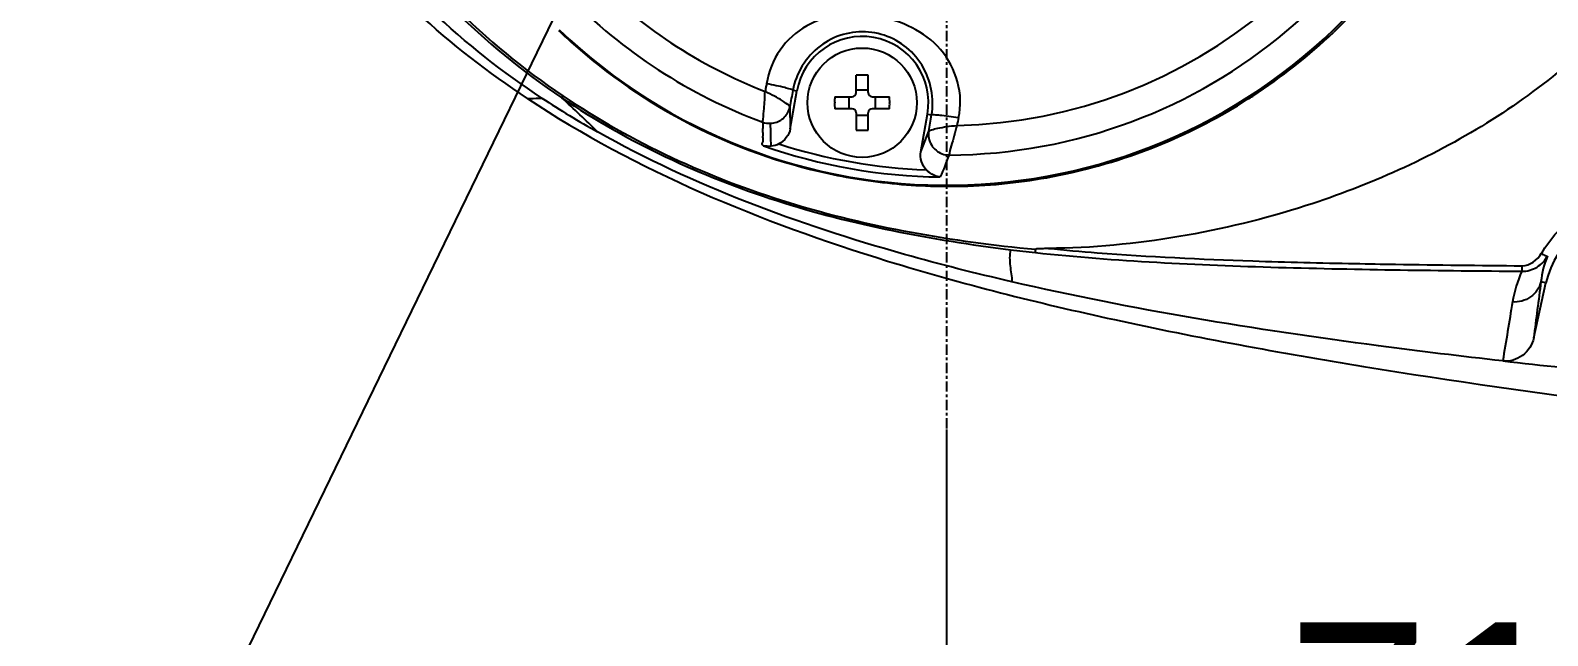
# Model space of a CAD drawing. Header units: millimetres. Extents: x 4086 to 8300, y 123 to 1549.
# Drawn here: x 6614.8 to 6670.4, y 1361 to 1383.2 of the extents above; entities that cross this region are included whole.
import ezdxf
from ezdxf import colors
from ezdxf.entities.mleader import LeaderData, LeaderLine
from ezdxf.math import Vec2, Vec3

# ---------------------------------------------------------------- set-up
doc = ezdxf.new("R2010")
doc.units = ezdxf.units.MM
doc.linetypes.add('ACAD_ISO03W100', pattern=[30, 12, -18])
doc.linetypes.add('CENTER', pattern=[0.6, 0.375, -0.075, 0.075, -0.075])
for name, color, linetype in [('00_COMPONENTS', 7, 'Continuous'), ('03_ALL_AXES', 7, 'Continuous'), ('51__DRAFT_DIMS', 7, 'Continuous'), ('尺寸标注', 7, 'Continuous')]:
    doc.layers.add(name, color=color, linetype=linetype)
doc.styles.add('思源黑', font='SourceHanSansCN-Normal.ttf')
doc.dimstyles.new('尺寸标注_细节_1_2比例', dxfattribs={"dimtxt": 7, "dimasz": 6, "dimexe": 2, "dimexo": 1.5, "dimgap": 1, "dimtad": 1, "dimlfac": 2, "dimdsep": 46, "dimtxsty": '思源黑', "dimcen": 0.09, "dimadec": 0, "dimazin": 0, "dimtp": 0.01, "dimtm": 0.01, "dimtfac": 1, "dimtofl": 0, "dimtmove": 0, "dimatfit": 3, "dimfxl": 1, "dimtolj": 1, "dimarcsym": 0})

# ---------------------------------------------------------------- blocks, each defined once
blk = doc.blocks.new('*D1617')
at = {"layer": '51__DRAFT_DIMS', "color": 0, "linetype": 'Continuous', "lineweight": -2}
for p, q in [((6683.846, 1369.532), (6683.846, 1351.535)), ((6648.346, 1368.579), (6648.346, 1351.535)), ((6654.346, 1353.535), (6677.846, 1353.535))]:
    blk.add_line(p, q, dxfattribs=at)
at = {"layer": '51__DRAFT_DIMS', "color": 0}
for points in [[(6654.346, 1354.535), (6654.346, 1352.535), (6648.346, 1353.535)], [(6677.846, 1352.535), (6677.846, 1354.535), (6683.846, 1353.535)]]:
    blk.add_solid(points, dxfattribs=at)
at = {"layer": 'Defpoints', "color": 0}
for p in [(6683.846, 1371.032), (6648.346, 1370.079), (6683.846, 1353.535)]:
    blk.add_point(p, dxfattribs=at)
at = {"layer": '51__DRAFT_DIMS', "color": 0, "insert": (6666.027, 1361.535), "char_height": 7, "attachment_point": 2, "style": '思源黑'}
blk.add_mtext('\\A1;71', dxfattribs=at)
blk = doc.blocks.new('*D1619')
at = {"layer": '51__DRAFT_DIMS', "color": 0, "linetype": 'Continuous', "lineweight": -2}
for p, q in [((6719.846, 1368.768), (6719.846, 1335.983)), ((6648.346, 1368.579), (6648.346, 1335.983)), ((6654.346, 1337.983), (6713.846, 1337.983))]:
    blk.add_line(p, q, dxfattribs=at)
at = {"layer": '51__DRAFT_DIMS', "color": 0}
for points in [[(6654.346, 1338.983), (6654.346, 1336.983), (6648.346, 1337.983)], [(6713.846, 1336.983), (6713.846, 1338.983), (6719.846, 1337.983)]]:
    blk.add_solid(points, dxfattribs=at)
at = {"layer": 'Defpoints', "color": 0}
for p in [(6648.346, 1370.079), (6719.846, 1370.268), (6719.846, 1337.983)]:
    blk.add_point(p, dxfattribs=at)
at = {"layer": '51__DRAFT_DIMS', "color": 0, "insert": (6684.198, 1346.244), "char_height": 7, "attachment_point": 2, "style": '思源黑'}
blk.add_mtext('\\A1;143', dxfattribs=at)

msp = doc.modelspace()

# ---------------------------------------------------------------- linework, layer by layer
at = {"linetype": 'ACAD_ISO03W100'}
msp.add_lwpolyline([(6629.672, 1362.6411, 0, 0, 0), (6639.3328, 1381.8934, 1.5, 0, 0), (6640.9888, 1385.4313, 0, 0, 0)], format="xyseb", dxfattribs=at)
at = {"layer": '00_COMPONENTS', "color": 7, "linetype": 'Continuous'}
for p, q in [((6662.5665, 1383.1602), (6662.5283, 1383.1238)), ((6645.0441, 1380.9082), (6645.0441, 1381.542)), ((6645.4841, 1380.9082), (6645.4841, 1381.542)), ((6642.6326, 1379.5858), (6642.8748, 1380.9595)), ((6642.8748, 1380.9595), (6642.7235, 1380.9862)), ((6645.0441, 1381.0118), (6645.4841, 1381.0118)), ((6642.6165, 1380.3905), (6642.6326, 1379.5858)), ((6644.2603, 1380.7582), (6644.8941, 1380.7582)), ((6644.7905, 1380.3182), (6644.7905, 1380.7582)), ((6645.6341, 1380.7582), (6646.2678, 1380.7582)), ((6645.7376, 1380.7582), (6645.7376, 1380.3182)), ((6641.6219, 1379.8273), (6641.6239, 1379.7245)), ((6644.8941, 1380.3182), (6644.2603, 1380.3182)), ((6645.0441, 1380.1682), (6645.0441, 1379.5345)), ((6645.4841, 1380.0646), (6645.0441, 1380.0646)), ((6645.4841, 1379.5345), (6645.4841, 1380.1682)), ((6646.2678, 1380.3182), (6645.6341, 1380.3182)), ((6647.4111, 1378.7432), (6647.6533, 1380.1169)), ((6647.6533, 1380.1169), (6647.8046, 1380.0902)), ((6641.6239, 1379.7245), (6641.6263, 1379.5936)), ((6647.4111, 1378.7432), (6647.7014, 1379.4938)), ((6669.8487, 1371.9363), (6670.2955, 1373.9484)), ((6670.2955, 1373.9484), (6670.1136, 1373.9889))]:
    msp.add_line(p, q, dxfattribs=at)
msp.add_circle((6645.2641, 1380.5382), 2, dxfattribs=at)
for centre, radius, start, end in [((6648.3463, 1398.0185), 20.5, 226.25728, 133.74272), ((6648.3463, 1398.0185), 19.3943, 270.28696, 349.71303), ((6648.3463, 1398.0185), 18.3133, 271.21622, 348.7839), ((6648.3678, 1398.0224), 20.5545, 313.69216, 340.45134), ((6648.3463, 1398.0185), 18.3131, 224.41506, 248.78333), ((6648.3463, 1398.0185), 19.3943, 224.41506, 249.71302), ((6648.3872, 1398.118), 20.6342, 226.3657, 228.1354), ((6648.2527, 1398.1533), 20.7287, 303.05983, 313.52625), ((6648.372, 1398.0877), 20.6015, 228.11084, 257.86127), ((6645.2641, 1380.5382), 2.4261, 350, 170), ((6644.8941, 1380.9082), 0.15, 270, 0), ((6645.6341, 1380.9082), 0.15, 180, 270), ((6652.2071, 1409.076), 33.9581, 236.65384, 240.68014), ((6645.2267, 1380.5348), 2.616, 350.21522, 0.07419), ((6648.4082, 1397.9172), 20.4459, 292.55276, 302.43753), ((6648.319, 1398.0569), 20.6117, 302.43845, 303.05154), ((6641.8805, 1380.5375), 0.7541, 272.4148, 281.48731), ((6644.8941, 1380.1682), 0.15, 0, 90), ((6645.6341, 1380.1682), 0.15, 90, 180), ((6781.9843, 1355.3493), 135.4577, 169.518268, 169.639634), ((6648.3463, 1398.0185), 20.1978, 250.63901, 269.36099), ((6648.3463, 1398.0185), 19.9513, 252.10687, 267.89313), ((6648.4202, 1397.9048), 20.4298, 281.44683, 292.53499), ((6648.4234, 1398.3189), 20.8383, 257.85657, 261.42453), ((6648.446, 1398.4675), 20.9886, 261.42417, 269.08549), ((6648.4475, 1397.8397), 20.3607, 270.75904, 280.11533), ((6648.4454, 1397.8037), 20.3256, 280.13908, 281.43517), ((6648.44, 1398.2221), 20.7431, 269.09115, 270.76589), ((6673.3571, 1373.2686), 3.1361, 1.44226, 167.48103), ((6659.5764, 1447.0089), 72.3942, 262.951056, 263.678942), ((6673.3439, 1373.6564), 3.2474, 156.80432, 174.12522), ((6667.6006, 1616.983), 242.3671, 268.098995, 268.983948), ((6673.415, 1372.5244), 4.4032, 155.17788, 170.52906), ((7321.1985, 1288.9219), 656.6186, 172.556234, 172.7368281), ((7590.7962, 1220.0086), 934.376, 170.5606918, 170.6948221), ((6705.1931, 1698.7004), 329.6343, 263.646588, 265.166531)]:
    msp.add_arc(centre, radius, start, end, dxfattribs=at)
for points, knots in [([(6633.0067, 1380.6948), (6630.1742, 1382.5729), (6626.2004, 1386.0823), (6622.9249, 1392.4165), (6622.3464, 1396.1006), (6622.3463, 1398.0181)], [0, 0, 0, 0, 0.4823316, 0.7278715, 1, 1, 1, 1]), ([(6633.5406, 1380.7085), (6630.6957, 1382.583), (6626.7226, 1386.2051), (6623.5748, 1392.5635), (6623.0243, 1396.1968), (6623.0243, 1398.0185)], [0, 0, 0, 0, 0.4859626, 0.7401442, 1, 1, 1, 1]), ([(6624.144, 1398.0185), (6624.144, 1396.281), (6624.6484, 1392.7859), (6627.5269, 1386.4085), (6631.4002, 1382.6343), (6634.2723, 1380.7149)], [0, 0, 0, 0, 0.2508089, 0.5013635, 1, 1, 1, 1]), ([(6624.2611, 1398.0186), (6624.2609, 1396.2939), (6624.7581, 1392.8223), (6627.6034, 1386.4728), (6631.451, 1382.7104), (6634.3051, 1380.7922)], [0, 0, 0, 0, 0.2503523, 0.5008351, 1, 1, 1, 1]), ([(6678.3463, 1398.0185), (6678.3489, 1395.5902), (6677.6449, 1390.6859), (6673.9757, 1384.2117), (6668.2922, 1379.5041), (6663.8276, 1377.5127), (6661.5232, 1376.7746)], [0, 0, 0, 0, 0.2507456, 0.5005626, 0.7501381, 1, 1, 1, 1]), ([(6648.787, 1379.9916), (6649.0039, 1380.8223), (6648.5497, 1382.3179), (6647.1157, 1383.3458), (6645.8349, 1383.755), (6644.4944, 1383.8141), (6643.1897, 1383.439), (6642.1684, 1382.5224), (6641.8404, 1381.6661), (6641.7666, 1381.2295)], [0, 0, 0, 0, 0.2449138, 0.3699123, 0.4963067, 0.622925, 0.7481085, 0.8736893, 1, 1, 1, 1]), ([(6647.8427, 1380.5382), (6647.8418, 1381.1722), (6647.3451, 1382.4669), (6645.5183, 1383.3654), (6643.557, 1382.8022), (6642.8401, 1381.6111), (6642.7235, 1380.9862)], [0, 0, 0, 0, 0.2536297, 0.4989488, 0.7456767, 1, 1, 1, 1]), ([(6641.6219, 1379.8273), (6641.6304, 1379.8626), (6641.6469, 1380.0312), (6641.6687, 1380.2972), (6641.7016, 1380.6336), (6641.697, 1380.8415), (6641.7188, 1380.9465)], [0, 0, 0, 0, 0.0968462, 0.4507004, 0.7136571, 1, 1, 1, 1]), ([(6641.7666, 1381.2295), (6641.763, 1381.1817), (6641.7242, 1381.091), (6641.7262, 1380.9938), (6641.7188, 1380.9465)], [0, 0, 0, 0, 0.4997804, 1, 1, 1, 1]), ([(6642.6163, 1380.3917), (6642.6147, 1380.4291), (6642.4932, 1380.5018), (6642.3259, 1380.6289), (6642.0398, 1380.7837), (6641.8307, 1380.8887), (6641.7188, 1380.9465)], [0, 0, 0, 0, 0.1059744, 0.3315652, 0.6438863, 1, 1, 1, 1]), ([(6642.7235, 1380.9862), (6642.7155, 1381.0154), (6642.584, 1381.036), (6642.4078, 1381.1045), (6642.1023, 1381.1638), (6641.8843, 1381.2083), (6641.7666, 1381.2295)], [0, 0, 0, 0, 0.0918112, 0.3169671, 0.6379463, 1, 1, 1, 1]), ([(6633.0059, 1380.6954), (6633.0438, 1380.6948), (6633.2221, 1380.6945), (6633.4003, 1380.7018), (6633.5406, 1380.7085)], [0, 0, 0, 0, 0.2122781, 1, 1, 1, 1]), ([(6633.0067, 1380.6948), (6637.0262, 1378.0297), (6644.264, 1375.0711), (6654.7049, 1372.4616), (6667.043, 1370.2037), (6683.3988, 1368.2268), (6703.4355, 1366.6569), (6723.3745, 1365.7257), (6742.7935, 1365.3336), (6761.5476, 1365.7063), (6773.8502, 1366.6183), (6779.8463, 1367.4913)], [0, 0, 0, 0, 0.0971827, 0.1547849, 0.2171038, 0.3496984, 0.4866074, 0.622019, 0.7518861, 0.877898, 1, 1, 1, 1]), ([(6634.305, 1380.7922), (6634.2949, 1380.775), (6634.2853, 1380.7545), (6634.2664, 1380.7207), (6634.2723, 1380.7149)], [0, 0, 0, 0, 0.7040324, 1, 1, 1, 1]), ([(6634.2723, 1380.7149), (6636.6815, 1379.089), (6642.0501, 1376.6024), (6647.8015, 1375.5195), (6650.6924, 1375.1619)], [0, 0, 0, 0, 0.4994438, 1, 1, 1, 1]), ([(6634.305, 1380.7922), (6636.8313, 1379.0799), (6642.4918, 1376.494), (6648.5588, 1375.4673), (6651.6048, 1375.1757)], [0, 0, 0, 0, 0.4993414, 1, 1, 1, 1]), ([(6642.0307, 1379.7985), (6642.1719, 1379.8274), (6642.4451, 1379.9725), (6642.5899, 1380.2477), (6642.6163, 1380.3917)], [0, 0, 0, 0, 0.4960884, 1, 1, 1, 1]), ([(6647.8046, 1380.0902), (6647.8205, 1380.1127), (6647.9463, 1380.0907), (6648.1356, 1380.0941), (6648.4462, 1380.0452), (6648.6695, 1380.0119), (6648.787, 1379.9916)], [0, 0, 0, 0, 0.0833832, 0.3070182, 0.638879, 1, 1, 1, 1]), ([(6650.738, 1373.9892), (6649.4212, 1374.2934), (6644.2091, 1375.6119), (6639.0908, 1377.4919), (6635.5783, 1379.468)], [0, 0, 0, 0, 0.2511258, 1, 1, 1, 1]), ([(6647.702, 1379.4949), (6647.6737, 1379.3276), (6647.7415, 1378.9595), (6648.0321, 1378.727), (6648.193, 1378.6686)], [0, 0, 0, 0, 0.4978707, 1, 1, 1, 1]), ([(6647.7014, 1379.4938), (6647.7191, 1379.5262), (6647.8488, 1379.5587), (6648.0556, 1379.6165), (6648.3754, 1379.6667), (6648.6096, 1379.6938), (6648.7352, 1379.7099)], [0, 0, 0, 0, 0.1042391, 0.3292547, 0.6424544, 1, 1, 1, 1]), ([(6648.735, 1379.7093), (6648.6597, 1379.4594), (6648.5728, 1379.0963), (6648.4562, 1378.7372), (6648.4434, 1378.6245)], [0, 0, 0, 0, 0.6970008, 1, 1, 1, 1]), ([(6641.6504, 1378.9629), (6641.6304, 1378.98), (6641.5929, 1379.0146), (6641.618, 1379.0892), (6641.6458, 1379.1299), (6641.6451, 1379.1613)], [0, 0, 0, 0, 0.3577438, 0.5723926, 1, 1, 1, 1]), ([(6648.1211, 1377.822), (6647.9811, 1377.8372), (6647.7931, 1377.9166), (6647.6486, 1378.0437), (6647.6128, 1378.0807)], [0, 0, 0, 0, 0.7320758, 1, 1, 1, 1]), ([(6661.5232, 1376.7746), (6660.0018, 1376.2834), (6656.8809, 1375.5331), (6653.6821, 1375.217), (6652.082, 1375.21)], [0, 0, 0, 0, 0.4997774, 1, 1, 1, 1]), ([(6670.1292, 1375.0177), (6670.2959, 1375.2977), (6670.675, 1375.8377), (6671.4587, 1376.4486), (6672.3754, 1376.8349), (6673.6863, 1377.0066), (6675.0259, 1376.6295), (6676.0384, 1375.784), (6676.4433, 1375.2498), (6676.584, 1374.9533)], [0, 0, 0, 0, 0.1243754, 0.2490372, 0.374131, 0.4996158, 0.7490307, 0.8747015, 1, 1, 1, 1]), ([(6650.6924, 1375.1619), (6650.6493, 1374.9686), (6650.6743, 1374.5659), (6650.73, 1374.1782), (6650.7602, 1373.9841)], [0, 0, 0, 0, 0.5020419, 1, 1, 1, 1]), ([(6651.6051, 1375.176), (6651.6041, 1375.1604), (6651.6041, 1375.1208), (6651.595, 1375.0771), (6651.6058, 1375.0548)], [0, 0, 0, 0, 0.3862314, 1, 1, 1, 1]), ([(6651.6048, 1375.1759), (6651.6319, 1375.2043), (6651.7244, 1375.1974), (6651.8756, 1375.2141), (6651.9977, 1375.2122), (6652.0776, 1375.2125)], [0, 0, 0, 0, 0.2476961, 0.4958991, 1, 1, 1, 1]), ([(6651.6058, 1375.0548), (6654.5602, 1374.7403), (6660.5047, 1374.4632), (6666.4463, 1374.3976), (6669.4185, 1374.373)], [0, 0, 0, 0, 0.4998875, 1, 1, 1, 1]), ([(6652.0819, 1375.2089), (6652.6783, 1375.1497), (6655.167, 1374.9335), (6657.6632, 1374.8151), (6659.5606, 1374.7514)], [0, 0, 0, 0, 0.2399341, 1, 1, 1, 1]), ([(6669.4185, 1374.3729), (6669.609, 1374.3686), (6669.997, 1374.4793), (6670.2674, 1374.7707), (6670.3591, 1374.9355)], [0, 0, 0, 0, 0.5025117, 1, 1, 1, 1]), ([(6670.1253, 1375.0189), (6670.1754, 1374.9914), (6670.2378, 1374.9708), (6670.3428, 1374.9148), (6670.3591, 1374.9355)], [0, 0, 0, 0, 0.6850783, 1, 1, 1, 1]), ([(6663.3028, 1374.6539), (6663.7972, 1374.6445), (6665.8387, 1374.6104), (6667.8802, 1374.5882), (6669.4273, 1374.5735)], [0, 0, 0, 0, 0.2422338, 1, 1, 1, 1]), ([(6669.4096, 1374.572), (6669.4096, 1374.5503), (6669.4109, 1374.484), (6669.4099, 1374.4168), (6669.4185, 1374.3729)], [0, 0, 0, 0, 0.3263306, 1, 1, 1, 1]), ([(6668.7141, 1371.0911), (6667.1968, 1371.2614), (6661.171, 1371.9917), (6655.1654, 1372.9665), (6650.7379, 1373.9893)], [0, 0, 0, 0, 0.2514959, 1, 1, 1, 1]), ([(6670.1136, 1373.9889), (6670.0632, 1373.7705), (6669.7822, 1373.3554), (6669.3012, 1373.2319), (6669.0718, 1373.2489)], [0, 0, 0, 0, 0.4934617, 1, 1, 1, 1]), ([(6669.8487, 1371.9363), (6669.7935, 1371.688), (6669.5025, 1371.2181), (6668.9637, 1371.0629), (6668.7155, 1371.0907)], [0, 0, 0, 0, 0.5045578, 1, 1, 1, 1])]:
    msp.add_open_spline(points, degree=3, knots=knots, dxfattribs=at)
for points in [[(6645.2641, 1381.5458), (6645.1909, 1381.5458), (6645.1176, 1381.5458), (6645.0446, 1381.5401)], [(6645.4841, 1381.542), (6645.4109, 1381.5445), (6645.3375, 1381.547), (6645.2644, 1381.5439)], [(6642.7235, 1380.9862), (6642.688, 1380.7876), (6642.6523, 1380.589), (6642.6165, 1380.3904)], [(6635.5788, 1379.4677), (6635.157, 1379.8974), (6634.7091, 1380.3005), (6634.2723, 1380.7149)], [(6644.2603, 1380.7582), (6644.2578, 1380.685), (6644.2553, 1380.6117), (6644.2584, 1380.5385)], [(6644.2565, 1380.5382), (6644.2565, 1380.465), (6644.2565, 1380.3917), (6644.2622, 1380.3188)], [(6646.2716, 1380.5382), (6646.2716, 1380.6114), (6646.2716, 1380.6847), (6646.2659, 1380.7576)], [(6646.2678, 1380.3182), (6646.2703, 1380.3914), (6646.2729, 1380.4647), (6646.2697, 1380.5379)], [(6641.6219, 1379.8273), (6641.7141, 1379.7945), (6641.8145, 1379.7799), (6641.9123, 1379.7841)], [(6641.929, 1378.9473), (6641.9233, 1379.2262), (6641.9177, 1379.5051), (6641.9123, 1379.7841)], [(6647.7014, 1379.4938), (6647.7346, 1379.6929), (6647.77, 1379.8915), (6647.8046, 1380.0902)], [(6641.63, 1379.4508), (6641.6291, 1379.4984), (6641.6272, 1379.546), (6641.6263, 1379.5936)], [(6641.63, 1379.4508), (6641.631, 1379.4034), (6641.6285, 1379.3559), (6641.6295, 1379.3084)], [(6641.6451, 1379.1613), (6641.6441, 1379.2106), (6641.6305, 1379.2591), (6641.6295, 1379.3084)], [(6642.6326, 1379.5858), (6642.5926, 1379.3585), (6642.424, 1379.1332), (6642.2164, 1379.0323)], [(6645.0441, 1379.5345), (6645.1172, 1379.5319), (6645.1906, 1379.5294), (6645.2637, 1379.5325)], [(6645.2641, 1379.5307), (6645.3372, 1379.5307), (6645.4105, 1379.5306), (6645.4835, 1379.5363)], [(6641.929, 1378.9473), (6641.8366, 1378.9363), (6641.7407, 1378.9408), (6641.6504, 1378.9629)], [(6642.2164, 1379.0323), (6642.1266, 1378.9886), (6642.0282, 1378.959), (6641.929, 1378.9473)], [(6647.6128, 1378.0807), (6647.4525, 1378.2468), (6647.3709, 1378.5159), (6647.4111, 1378.7432)], [(6648.4435, 1378.6245), (6648.3397, 1378.3556), (6648.2479, 1378.0809), (6648.1211, 1377.822)], [(6648.193, 1378.6686), (6648.2696, 1378.6415), (6648.3598, 1378.6148), (6648.4354, 1378.6445)], [(6669.4273, 1374.5721), (6669.7038, 1374.5765), (6669.9926, 1374.7774), (6670.1257, 1375.0197)]]:
    msp.add_open_spline(points, degree=3, dxfattribs=at)
at = {"layer": '03_ALL_AXES', "color": 7, "linetype": 'CENTER'}
msp.add_line((6648.3463, 1398.0185), (6648.3463, 1367.2048), dxfattribs=at)

# ---------------------------------------------------------------- dimensions: what is measured, and where the dimension line sits
at = {"layer": '51__DRAFT_DIMS', "color": 7, "linetype": 'Continuous'}
for base, p2, picture, middle in [((6683.8463, 1353.5345), (6683.8463, 1371.0322), '*D1617', (6666.0274, 1353.5345)), ((6719.8463, 1337.9828), (6719.8463, 1370.2685), '*D1619', (6684.1981, 1337.9828))]:
    dim = msp.add_linear_dim(base=base, p1=(6648.3463, 1370.0787), p2=p2, dimstyle='尺寸标注_细节_1_2比例', dxfattribs=at)
    dim.commit()
    dim.dimension.update_dxf_attribs({"geometry": picture, "text_midpoint": middle, "dimtype": 160})

# ---------------------------------------------------------------- leaders
at = {"layer": '尺寸标注'}
ml = msp.add_multileader_mtext('Standard', dxfattribs=at)
ml.set_content('{\\C256;2}×{\\C256;M4 \\A1;Penetration (mechanical block)}', style='思源黑')
ml.set_leader_properties()
ml.build(insert=Vec2(0, 0))
ml.multileader.update_dxf_attribs({"text_left_attachment_type": 5, "text_right_attachment_type": 5, "dogleg_length": 1, "arrow_head_size": 6})
ctx = ml.context
ctx.base_point, ctx.char_height, ctx.arrow_head_size, ctx.plane_origin = Vec3(6440.8623, 1340.4639), 7, 6, Vec3(6640.5029, 1397.0954)
ctx.left_attachment, ctx.right_attachment, ctx.text_align_type = 5, 5, 2
notes = []
notes.append((ctx, [(0, (1, 1, 0), (6613.0078, 1340.4639), (-1, 0), 1, [(0, [(6640.5029, 1397.0954)], 0, [])])]))
ctx.mtext.insert, ctx.mtext.alignment, ctx.mtext.flow_direction = Vec3(6610.0078, 1350.1396), 3, 5
for ctx, leaders in notes:
    for number, flags, end, landing, length, lines in leaders:
        leader = LeaderData()
        leader.index, (leader.has_last_leader_line, leader.has_dogleg_vector, leader.attachment_direction) = number, flags
        leader.last_leader_point, leader.dogleg_vector, leader.dogleg_length = Vec3(end), Vec3(landing), length
        for number, points, colour, breaks in lines:
            line = LeaderLine()
            line.index, line.vertices, line.color, line.breaks = number, Vec3.list(points), colors.encode_raw_color(colour), breaks
            leader.lines.append(line)
        ctx.leaders.append(leader)

doc.saveas('drawing.dxf')
